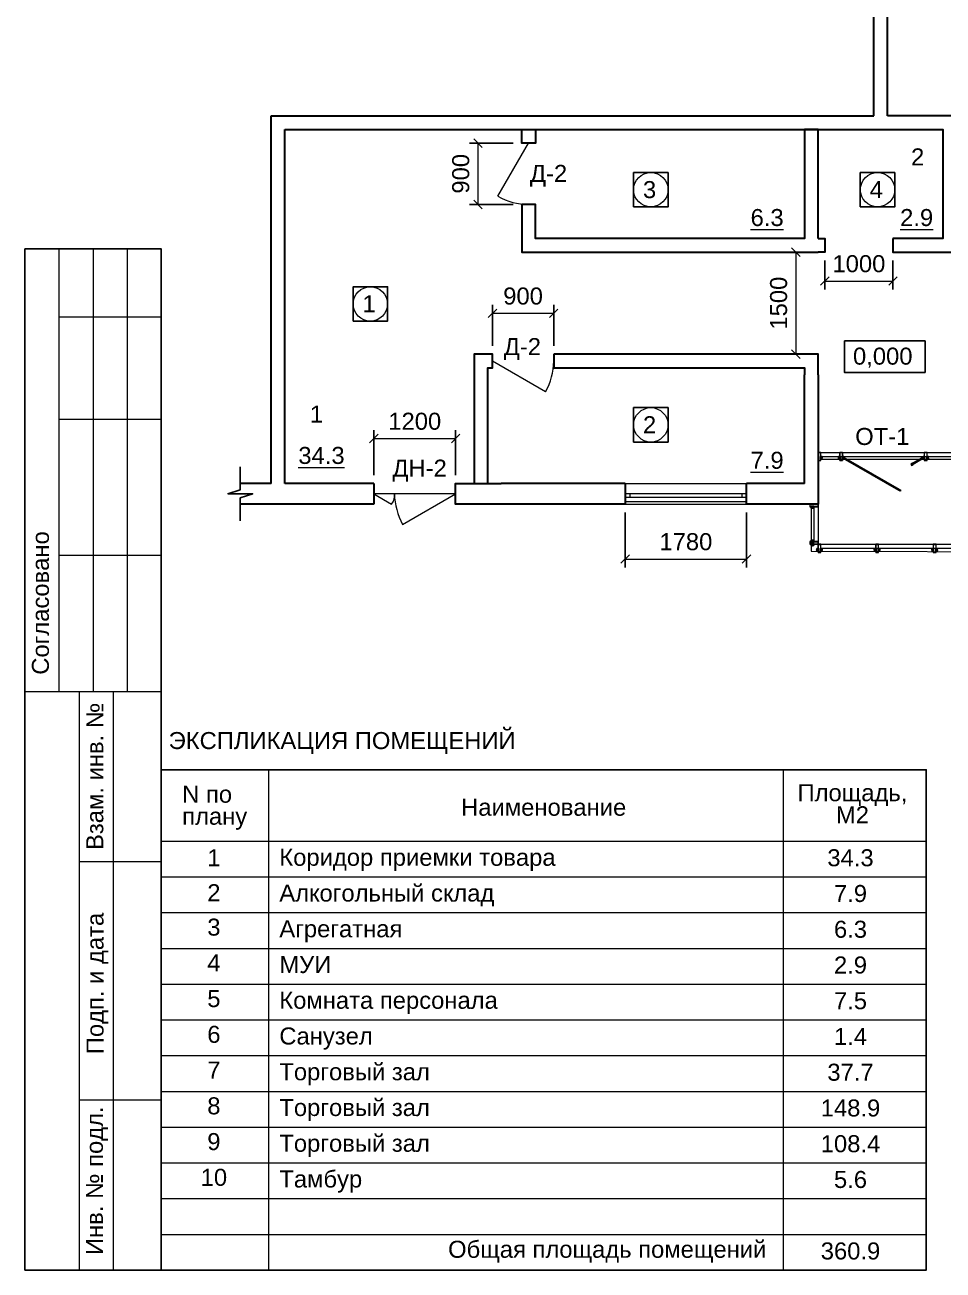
# Model space of a CAD drawing. Header units: metres. Extents: x 0 to 62.5, y -0.5 to 27.6.
# Drawn here: x 0 to 13.48, y 0 to 18.29 of the extents above; entities that cross this region are included whole.
import ezdxf
from ezdxf.enums import TextEntityAlignment as Align

# ---------------------------------------------------------------- set-up
doc = ezdxf.new("R2010")
doc.units = ezdxf.units.M
doc.header["$MEASUREMENT"] = 0
for name, color, linetype, lineweight in [('_shtrih', 254, 'Continuous', 0), ('Level 50', 7, 'Continuous', 0), ('Level 63', 7, 'Continuous', 0), ('окна', 153, 'Continuous', 18), ('Полы', 12, 'Continuous', 13), ('стена', 7, 'Continuous', 40)]:
    doc.layers.add(name, color=color, linetype=linetype, lineweight=lineweight)
doc.layers.add('YOLO_STAMP', color=1, linetype='Continuous')
doc.layers.add('YOLO_TABLE', color=1, linetype='Continuous')
doc.styles.get("Standard").update_dxf_attribs({"font": 'CS_Gost2304.shx'})
doc.styles.add('Style-Arial', font='arial.ttf')
doc.dimstyles.get("Standard").update_dxf_attribs({"dimtxt": 0.18, "dimasz": 0.18, "dimexe": 0.18, "dimexo": 0.0625, "dimgap": 0.09, "dimtad": 0, "dimtih": 1, "dimtoh": 1, "dimdec": 4, "dimzin": 0, "dimdsep": 46, "dimtxsty": 'STANDARD', "dimcen": 0.09, "dimadec": 0, "dimazin": 0, "dimtfac": 1, "dimtdec": 4, "dimtofl": 0, "dimtmove": 0, "dimatfit": 3, "dimfxl": 1, "dimtolj": 1, "dimtzin": 0, "dimarcsym": 0})

# ---------------------------------------------------------------- blocks, each defined once
blk = doc.blocks.new('stoyka_R')
at = {"color": 0, "linetype": 'ByBlock', "lineweight": 0}
for points in [[(-35, 97), (-36, 97), (-36, 96), (-36, 96), (-36, 95), (-34, 94, -0.278117), (-34, 93, -0.298632), (-34, 93), (-37, 92, -1.227062), (-37, 93), (-35, 94), (-37, 94), (-38, 94), (-40, 94), (-45, 92, -1.262793), (-45, 93), (-41, 96), (-40, 96), (-40, 95, 0.414214), (-40, 95), (-38, 95, 0.414214), (-38, 95), (-38, 96), (-38, 96), (-38, 97), (-39, 97, -0.954089), (-39, 97), (-38, 99), (-36, 99), (-34, 97, -0.954089)], [(-35, 82), (-36, 82), (-36, 83), (-36, 83), (-36, 84), (-34, 85, 0.278117), (-34, 86, 0.298632), (-34, 86), (-37, 87, 1.227062), (-37, 86), (-35, 86), (-37, 85), (-38, 86), (-40, 86), (-45, 87, 1.262793), (-45, 86), (-41, 83), (-40, 83), (-40, 84, -0.414214), (-40, 85), (-38, 85, -0.414214), (-38, 84), (-38, 83), (-38, 83), (-38, 82), (-39, 82, 0.954089), (-39, 82), (-38, 80), (-36, 80), (-34, 82, 0.954089)], [(35, 97), (36, 97), (36, 96), (36, 96), (36, 95), (34, 94, 0.278117), (33, 93, 0.298632), (34, 93), (37, 92, 1.227062), (37, 93), (35, 94), (37, 94), (38, 94), (40, 94), (45, 92, 1.262793), (45, 93), (41, 96), (40, 96), (40, 95, -0.414214), (39, 95), (38, 95, -0.414214), (38, 95), (38, 96), (37, 96), (37, 97), (39, 97, 0.954089), (39, 97), (37, 99), (36, 99), (34, 97, 0.954089)], [(35, 82), (36, 82), (36, 83), (36, 83), (36, 84), (34, 85, -0.278117), (33, 86, -0.298632), (34, 86), (37, 87, -1.227062), (37, 86), (35, 86), (37, 85), (38, 86), (40, 86), (45, 87, -1.262793), (45, 86), (41, 83), (40, 83), (40, 84, 0.414214), (39, 85), (38, 85, 0.414214), (38, 84), (38, 83), (37, 83), (37, 82), (39, 82, -0.954089), (39, 82), (37, 80), (36, 80), (34, 82, -0.954089)]]:
    blk.add_lwpolyline(points, format="xyb", close=True, dxfattribs=at)
at = {"color": 0, "linetype": 'ByBlock', "lineweight": -2}
for points in [[(-20, 63), (-20, 0), (20, 0), (20, 63), (19, 64, 0.580174), (18, 63), (18, 61), (15, 61), (15, 69), (14, 70), (15, 70), (15, 79), (18, 79), (18, 77, 0.580174), (19, 77), (20, 77), (20, 81), (15, 81), (15, 98), (33, 98), (33, 96), (32, 96, 0.414214), (31, 96), (31, 95), (35, 95, 0.414214), (35, 95), (35, 96), (35, 96), (35, 99), (39, 99), (39, 96), (38, 96), (38, 95, 0.414214), (38, 95), (39, 95, 0.414214), (40, 95), (40, 99, 0.414214), (39, 100), (20, 100), (20, 120), (-20, 120), (-20, 100), (-40, 100, 0.414214), (-40, 99), (-40, 95, 0.414214), (-40, 95), (-38, 95, 0.414214), (-38, 95), (-38, 96), (-39, 96), (-39, 99), (-35, 99), (-35, 96), (-35, 96), (-35, 95, 0.414214), (-35, 95), (-32, 95), (-32, 96, 0.414214), (-32, 96), (-34, 96), (-34, 98), (-15, 98), (-15, 81), (-20, 81), (-20, 77), (-19, 77, 0.580174), (-18, 77), (-18, 79), (-15, 79), (-15, 70), (-15, 70), (-15, 69), (-15, 61), (-18, 61), (-18, 63, 0.580174), (-19, 64)], [(-39, 79), (-30, 79), (-22, 76), (-16, 76, 0.414214), (-15, 76), (-15, 76, 0.23461), (-15, 77), (-16, 77, 0.303619), (-17, 77), (-18, 77), (-22, 77), (-30, 80), (-34, 80), (-34, 83), (-34, 84), (-35, 84), (-35, 83), (-35, 83), (-35, 80), (-39, 80), (-39, 83), (-38, 83), (-38, 84), (-40, 84), (-40, 60), (-20, 60), (-20, 61), (-22, 61), (-22, 64), (-18, 64), (-16, 62, 0.979824), (-16, 63), (-18, 65), (-23, 65), (-23, 61), (-39, 61), (-39, 79)], [(39, 79), (30, 79), (22, 76), (16, 76, -0.414214), (15, 76), (15, 76, -0.23461), (15, 77), (16, 77, -0.303619), (17, 77), (18, 77), (22, 77), (30, 80), (33, 80), (33, 83), (33, 84), (35, 84), (35, 83), (34, 83), (34, 80), (39, 80), (39, 83), (38, 83), (38, 84), (40, 84), (40, 60), (20, 60), (20, 61), (22, 61), (22, 64), (18, 64), (16, 62, -0.979824), (16, 63), (18, 65), (23, 65), (23, 61), (39, 61), (39, 79)]]:
    blk.add_lwpolyline(points, format="xyb", close=True, dxfattribs=at)
at = {"lineweight": 0}
for points in [[(-37, 92), (-25, 92)], [(-37, 87), (-25, 87)], [(37, 92), (25, 92)], [(37, 87), (25, 87)]]:
    blk.add_lwpolyline(points, dxfattribs=at)
for points in [[(-25, 83), (-15, 83), (-15, 95), (-25, 95)], [(25, 83), (15, 83), (15, 95), (25, 95)]]:
    blk.add_lwpolyline(points, close=True, dxfattribs=at)
at = {"color": 0, "linetype": 'ByBlock', "lineweight": -2}
blk.add_lwpolyline([(18, 59), (18, 3), (-18, 3), (-18, 59), (-13, 59), (-13, 100), (-18, 100), (-18, 118), (18, 118), (18, 100), (13, 100), (13, 59)], close=True, dxfattribs=at)
blk = doc.blocks.new('_Oblique')
at = {"color": 0, "linetype": 'ByBlock', "lineweight": -2}
blk.add_line((0.5, 0.5), (-0.5, -0.5), dxfattribs=at)
blk = doc.blocks.new('*D55')
at = {"color": 0, "lineweight": -2, "transparency": 16777216}
for p, q in [((7.168, 16.552), (6.526, 16.552)), ((7.168, 15.652), (6.526, 15.652))]:
    blk.add_line(p, q, dxfattribs=at)
at = {"color": 5, "lineweight": 0, "transparency": 16777216}
blk.add_line((6.651, 16.552), (6.651, 15.652), dxfattribs=at)
at = {"layer": 'Defpoints', "color": 0, "transparency": 16777216}
for p in [(7.293, 16.552), (6.651, 15.652), (7.293, 15.652)]:
    blk.add_point(p, dxfattribs=at)
at = {"color": 5, "lineweight": 0, "transparency": 16777216, "xscale": 0.125, "yscale": 0.125, "zscale": 0.125}
for p, rotation in [((6.651, 16.552), 90), ((6.651, 15.652), 270)]:
    blk.add_blockref('_Oblique', p, dxfattribs=dict(at, rotation=rotation))
at = {"color": 0, "transparency": 16777216, "insert": (6.399, 16.102), "char_height": 0.25, "attachment_point": 5, "rotation": 90, "style": 'Style-Arial'}
blk.add_mtext('900', dxfattribs=at)
blk = doc.blocks.new('TerminatorOpen')
at = {"color": 0, "linetype": 'ByBlock', "lineweight": -2}
for q in [(-1, 0.5), (-1, 0), (-1, -0.5)]:
    blk.add_line((0, 0), q, dxfattribs=at)
blk = doc.blocks.new('*D56')
at = {"color": 0, "lineweight": -2, "transparency": 16777216}
for p, q in [((6.863, 13.577), (6.863, 14.178)), ((7.763, 13.577), (7.763, 14.178))]:
    blk.add_line(p, q, dxfattribs=at)
at = {"color": 5, "lineweight": 0, "transparency": 16777216}
blk.add_line((6.863, 14.053), (7.763, 14.053), dxfattribs=at)
at = {"layer": 'Defpoints', "color": 0, "transparency": 16777216}
for p in [(7.763, 14.053), (6.863, 13.452), (7.763, 13.452)]:
    blk.add_point(p, dxfattribs=at)
at = {"color": 5, "lineweight": 0, "transparency": 16777216, "xscale": 0.125, "yscale": 0.125, "zscale": 0.125, "rotation": 180}
blk.add_blockref('_Oblique', (6.863, 14.053), dxfattribs=at)
at = {"color": 5, "lineweight": 0, "transparency": 16777216, "xscale": 0.125, "yscale": 0.125, "zscale": 0.125}
blk.add_blockref('_Oblique', (7.763, 14.053), dxfattribs=at)
at = {"color": 0, "transparency": 16777216, "insert": (7.313, 14.305), "char_height": 0.25, "attachment_point": 5, "style": 'Style-Arial'}
blk.add_mtext('900', dxfattribs=at)
blk = doc.blocks.new('*D57')
at = {"color": 0, "lineweight": -2, "transparency": 16777216}
for p, q in [((11.518, 14.952), (11.192, 14.952)), ((11.518, 13.452), (11.192, 13.452))]:
    blk.add_line(p, q, dxfattribs=at)
at = {"color": 5, "lineweight": 0, "transparency": 16777216}
blk.add_line((11.317, 14.952), (11.317, 13.452), dxfattribs=at)
at = {"layer": 'Defpoints', "color": 0, "transparency": 16777216}
for p in [(11.643, 14.952), (11.317, 13.452), (11.643, 13.452)]:
    blk.add_point(p, dxfattribs=at)
at = {"color": 5, "lineweight": 0, "transparency": 16777216, "xscale": 0.125, "yscale": 0.125, "zscale": 0.125}
for p, rotation in [((11.317, 14.952), 90), ((11.317, 13.452), 270)]:
    blk.add_blockref('_Oblique', p, dxfattribs=dict(at, rotation=rotation))
at = {"color": 0, "transparency": 16777216, "insert": (11.065, 14.202), "char_height": 0.25, "attachment_point": 5, "rotation": 90, "style": 'Style-Arial'}
blk.add_mtext('1500', dxfattribs=at)
blk = doc.blocks.new('*D58')
at = {"color": 0, "lineweight": -2, "transparency": 16777216}
for p, q in [((11.743, 14.827), (11.743, 14.402)), ((12.743, 14.827), (12.743, 14.402))]:
    blk.add_line(p, q, dxfattribs=at)
at = {"color": 5, "lineweight": 0, "transparency": 16777216}
blk.add_line((11.743, 14.527), (12.743, 14.527), dxfattribs=at)
at = {"layer": 'Defpoints', "color": 0, "transparency": 16777216}
for p in [(11.743, 14.952), (12.743, 14.952), (12.743, 14.527)]:
    blk.add_point(p, dxfattribs=at)
at = {"color": 5, "lineweight": 0, "transparency": 16777216, "xscale": 0.125, "yscale": 0.125, "zscale": 0.125, "rotation": 180}
blk.add_blockref('_Oblique', (11.743, 14.527), dxfattribs=at)
at = {"color": 5, "lineweight": 0, "transparency": 16777216, "xscale": 0.125, "yscale": 0.125, "zscale": 0.125}
blk.add_blockref('_Oblique', (12.743, 14.527), dxfattribs=at)
at = {"color": 0, "transparency": 16777216, "insert": (12.243, 14.78), "char_height": 0.25, "attachment_point": 5, "style": 'Style-Arial'}
blk.add_mtext('1000', dxfattribs=at)
blk = doc.blocks.new('*D80')
at = {"color": 0, "lineweight": -2, "transparency": 16777216}
for p, q in [((5.123, 11.677), (5.123, 12.338)), ((6.323, 11.677), (6.323, 12.338))]:
    blk.add_line(p, q, dxfattribs=at)
at = {"color": 5, "lineweight": 0, "transparency": 16777216}
blk.add_line((5.123, 12.213), (6.323, 12.213), dxfattribs=at)
at = {"layer": 'Defpoints', "color": 0, "transparency": 16777216}
for p in [(6.323, 12.213), (5.123, 11.552), (6.323, 11.552)]:
    blk.add_point(p, dxfattribs=at)
at = {"color": 5, "lineweight": 0, "transparency": 16777216, "xscale": 0.125, "yscale": 0.125, "zscale": 0.125, "rotation": 180}
blk.add_blockref('_Oblique', (5.123, 12.213), dxfattribs=at)
at = {"color": 5, "lineweight": 0, "transparency": 16777216, "xscale": 0.125, "yscale": 0.125, "zscale": 0.125}
blk.add_blockref('_Oblique', (6.323, 12.213), dxfattribs=at)
at = {"color": 0, "transparency": 16777216, "insert": (5.723, 12.466), "char_height": 0.25, "attachment_point": 5, "style": 'Style-Arial'}
blk.add_mtext('1200', dxfattribs=at)
blk = doc.blocks.new('*D81')
at = {"color": 0, "lineweight": -2, "transparency": 16777216}
for p, q in [((8.813, 11.127), (8.813, 10.319)), ((10.593, 11.127), (10.593, 10.319))]:
    blk.add_line(p, q, dxfattribs=at)
at = {"color": 5, "lineweight": 0, "transparency": 16777216}
blk.add_line((8.813, 10.444), (10.593, 10.444), dxfattribs=at)
at = {"layer": 'Defpoints', "color": 0, "transparency": 16777216}
for p in [(8.813, 11.252), (10.593, 11.252), (10.593, 10.444)]:
    blk.add_point(p, dxfattribs=at)
at = {"color": 5, "lineweight": 0, "transparency": 16777216, "xscale": 0.125, "yscale": 0.125, "zscale": 0.125, "rotation": 180}
blk.add_blockref('_Oblique', (8.813, 10.444), dxfattribs=at)
at = {"color": 5, "lineweight": 0, "transparency": 16777216, "xscale": 0.125, "yscale": 0.125, "zscale": 0.125}
blk.add_blockref('_Oblique', (10.593, 10.444), dxfattribs=at)
at = {"color": 0, "transparency": 16777216, "insert": (9.703, 10.697), "char_height": 0.25, "attachment_point": 5, "style": 'Style-Arial'}
blk.add_mtext('1780', dxfattribs=at)

msp = doc.modelspace()

# ---------------------------------------------------------------- linework, layer by layer
at = {"color": 7, "linetype": 'Continuous', "lineweight": 13}
for p, q in [((6.94325171, 15.77208169), (7.39325171, 16.55150456)), ((7.64212178, 12.90150456), (6.86269891, 13.35150456)), ((2.00000617, 7.35000305), (13.23074969, 7.35000305)), ((2.00000617, 7.35000305), (2.00000617, 0.00000305)), ((3.57500617, 7.35000305), (3.57500617, 0.00000305)), ((11.13074969, 7.35000305), (11.13074969, 0.00000305)), ((13.23074969, 7.35000305), (13.23074969, 0.00000305)), ((2.00000617, 6.30000305), (13.23074969, 6.30000305))]:
    msp.add_line(p, q, dxfattribs=at)
at = {"color": 7, "linetype": 'Continuous', "lineweight": 0}
for p, q in [((6.32325171, 11.40150456), (5.12325171, 11.40150456)), ((2.00000617, 5.77500305), (13.23074969, 5.77500305)), ((2.00000617, 5.25000305), (13.23074969, 5.25000305)), ((2.00000617, 4.72500305), (13.23074969, 4.72500305)), ((2.00000617, 4.20000305), (13.23074969, 4.20000305)), ((2.00000617, 3.67500305), (13.23074969, 3.67500305)), ((2.00000617, 3.15000305), (13.23074969, 3.15000305)), ((2.00000617, 2.62500305), (13.23074969, 2.62500305)), ((2.00000617, 2.10000305), (13.23074969, 2.10000305)), ((2.00000617, 1.57500305), (13.23074969, 1.57500305)), ((2.00000617, 1.05000305), (13.23074969, 1.05000305)), ((2.00000617, 0.52500305), (13.23074969, 0.52500305)), ((2.00000617, 0.00000305), (13.23074969, 0.00000305))]:
    msp.add_line(p, q, dxfattribs=at)
at = {"linetype": 'Continuous', "lineweight": 13}
msp.add_lwpolyline([(12.02939638, 13.18443725), (12.02939638, 13.64826413), (13.21354076, 13.64826413), (13.21354076, 13.18443725), (12.02939638, 13.18443725)], dxfattribs=at)
at = {"color": 7, "linetype": 'Continuous', "lineweight": 0}
for points in [[(5.12325171, 11.40150456), (5.38305933, 11.25150456)], [(5.54382885, 10.95150456), (6.32325171, 11.40150456)]]:
    msp.add_lwpolyline(points, dxfattribs=at)
for centre, radius, start, end in [((7.39325171, 16.55150456), 0.9, 240, 270), ((6.86269891, 13.35150456), 0.9, 330, 0), ((5.25291086, 11.3667625), 0.17384769, 318.472282551, 11.527717449), ((6.54618747, 11.46124001), 1.12452347, 183.045024244, 206.954975756)]:
    msp.add_arc(centre, radius, start, end, dxfattribs=at)
at = {"layer": '_shtrih', "color": 0, "lineweight": 25, "ltscale": 100}
msp.add_lwpolyline([(3.16229521, 11.79959456), (3.16229521, 11.46200456), (2.98079521, 11.40150456), (3.34379521, 11.40150456), (3.16229521, 11.34100456), (3.16229521, 11.00341456)], dxfattribs=at)
at = {"layer": 'Level 50', "color": 7, "linetype": 'Continuous', "lineweight": 30}
for points in [[(12.46325171, 16.95150456), (12.46325171, 19.37150456), (15.56325171, 19.37150456), (15.56325171, 18.37150456), (18.01325171, 18.37150456), (18.01325171, 19.37150456)], [(12.66325171, 16.95150456), (12.66325171, 19.17150456), (15.36325171, 19.17150456), (15.36325171, 18.17150456), (18.21325171, 18.17150456), (18.21325171, 19.17150456)], [(3.61325171, 11.55150456), (3.61325171, 16.95150456)], [(3.61325171, 16.95150456), (12.46325171, 16.95150456)], [(13.67325171, 16.09150456), (13.67325171, 16.75150456), (13.67325171, 16.95150456), (12.66325171, 16.95150456)], [(3.81325171, 11.55150456), (3.81325171, 16.75150456)], [(3.81325171, 16.75150456), (12.66325171, 16.75150456)], [(11.64325171, 15.15150456), (11.64325171, 16.75150456), (11.44325171, 16.75150456), (11.44325171, 15.15150456), (7.49325171, 15.15150456), (7.49325171, 15.65150456), (7.29325171, 15.65150456)], [(12.66325171, 16.75150456), (13.47325171, 16.75150456), (13.47325171, 15.15150456), (12.74325171, 15.15150456)], [(7.29325171, 15.65150456), (7.29325171, 14.95150456), (11.64325171, 14.95150456)], [(11.64325171, 15.15150456), (11.74325171, 15.15150456), (11.74325171, 14.95150456), (11.64325171, 14.95150456)], [(12.74325171, 15.15150456), (12.74325171, 14.95150456), (13.67325171, 14.95150456)], [(6.59325171, 11.55150456), (6.79325171, 11.55150456), (6.79325171, 13.25150456), (6.86269891, 13.25150456), (6.86269891, 13.45150456), (6.59325171, 13.45150456), (6.59325171, 11.55150456)], [(7.76269891, 13.45150456), (7.76269891, 13.25150456), (11.44325171, 13.25150456), (11.44325171, 13.15150456)], [(11.64269891, 13.15150456), (11.64269891, 13.45150456), (7.76269891, 13.45150456)], [(11.44325171, 11.55150456), (11.44325171, 13.15150456)], [(11.64269891, 13.15150456), (11.64325171, 13.15150456), (11.64325171, 11.25150456)], [(3.61325171, 11.55150456), (3.16229521, 11.55150456)], [(5.12325171, 11.55150456), (3.81325171, 11.55150456)], [(5.12325171, 11.55150456), (5.12325171, 11.25150456)], [(6.99325171, 11.25150456), (6.32325171, 11.25150456), (6.32325171, 11.55150456), (6.99325171, 11.55150456)], [(8.81325171, 11.55150456), (6.99325171, 11.55150456)], [(8.81325171, 11.55150456), (8.81325171, 11.25150456)], [(11.44325171, 11.55150456), (10.59325171, 11.55150456)], [(10.59325171, 11.25150456), (10.59325171, 11.55150456)], [(5.12325171, 11.25150456), (3.16229521, 11.25150456)], [(8.81325171, 11.25150456), (6.99325171, 11.25150456)], [(11.64325171, 11.25150456), (10.59325171, 11.25150456)]]:
    msp.add_lwpolyline(points, dxfattribs=at)
msp.add_lwpolyline([(7.29325171, 16.75150456), (7.49325171, 16.75150456), (7.49325171, 16.55150456), (7.29325171, 16.55150456)], close=True, dxfattribs=at)
at = {"layer": 'Level 50', "color": 7, "linetype": 'Continuous', "lineweight": 0}
for centre in [(9.1885626, 15.86819554), (12.5162481, 15.86819554), (5.07134266, 14.19122131), (9.1885626, 12.41475755)]:
    msp.add_circle(centre, 0.25242955, dxfattribs=at)
at = {"layer": 'Level 63', "color": 7, "linetype": 'Continuous', "lineweight": 13}
for p, q in [((0.00000617, 15.00000305), (2.00000617, 15.00000305)), ((0.00000617, 15.00000305), (0.00000617, 8.50000305)), ((0.50000617, 15.00000305), (0.50000617, 8.50000305)), ((1.00000617, 15.00000305), (1.00000617, 8.50000305)), ((1.50000617, 15.00000305), (1.50000617, 8.50000305)), ((0.50000617, 14.00000305), (2.00000617, 14.00000305)), ((0.50000617, 12.50000305), (2.00000617, 12.50000305)), ((0.50000617, 10.50000305), (2.00000617, 10.50000305)), ((0.00000617, 8.50000305), (2.00000617, 8.50000305)), ((0.80000617, 8.50000305), (2.00000617, 8.50000305)), ((0.80000617, 0.00000305), (0.80000617, 8.50000305)), ((1.30000617, 0.00000305), (1.30000617, 8.50000305)), ((0.80000617, 6.00000305), (2.00000617, 6.00000305)), ((2.00000617, 5.50000305), (2.00000617, 0.00000305)), ((0.80000617, 2.50000305), (2.00000617, 2.50000305)), ((2.00000617, 0.00000305), (0.80000617, 0.00000305))]:
    msp.add_line(p, q, dxfattribs=at)
at = {"layer": 'Level 63', "color": 7, "linetype": 'Continuous', "lineweight": 0}
msp.add_line((2.00000617, 15.00000305), (2.00000617, 0.00000305), dxfattribs=at)
at = {"layer": 'YOLO_STAMP'}
msp.add_lwpolyline([(0.00000617, 15.00000305), (2.00000617, 15.00000305), (2.00000617, 0.00000305), (0.00000617, 0.00000305)], close=True, dxfattribs=at)
at = {"layer": 'YOLO_TABLE'}
for points in [[(8.93613306, 15.615766), (9.44099215, 15.615766), (9.44099215, 16.12062509), (8.93613306, 16.12062509)], [(12.26381855, 15.615766), (12.76867764, 15.615766), (12.76867764, 16.12062509), (12.26381855, 16.12062509)], [(4.81891311, 13.93879177), (5.3237722, 13.93879177), (5.3237722, 14.44365086), (4.81891311, 14.44365086)], [(12.02939638, 13.64826413), (13.21354076, 13.64826413), (13.21354076, 13.18443725), (12.02939638, 13.18443725)], [(8.93613306, 12.162328), (9.44099215, 12.162328), (9.44099215, 12.66718709), (8.93613306, 12.66718709)], [(2.00000617, 7.35000305), (13.23074969, 7.35000305), (13.23074969, 0.00000305), (2.00000617, 0.00000305)]]:
    msp.add_lwpolyline(points, close=True, dxfattribs=at)
at = {"layer": 'окна'}
for p, q in [((13.15279299, 11.92155105), (13.00499402, 11.83633278)), ((13.16278301, 11.90422478), (13.01498404, 11.81900651))]:
    msp.add_line(p, q, dxfattribs=at)
for points in [[(11.64325171, 12.0105698), (13.72325171, 12.0105698)], [(11.64325171, 11.8905698), (11.64325171, 10.6605698), (15.04325171, 10.6605698)], [(11.64525171, 11.9100698), (11.64525171, 12.0075698), (11.68125171, 12.0075698), (11.68125171, 11.9510698), (11.67625171, 11.9510698), (11.67625171, 11.9100698), (11.68125171, 11.9100698), (11.68125171, 11.8925698), (11.64525171, 11.8925698), (11.64525171, 11.9100698)], [(11.70044615, 11.9235698), (11.68825171, 11.9235698)], [(11.70040152, 11.9185698), (11.68825171, 11.9185698)], [(11.70275171, 11.9105698), (12.49230684, 11.9105698)], [(11.70325171, 11.9505698), (13.69025171, 11.9505698)], [(11.70325171, 11.9105698), (13.69025171, 11.9105698)], [(12.04264973, 11.90322451), (12.8223319, 11.45367393)], [(12.05263975, 11.92055078), (12.83232191, 11.47100019)], [(11.54275171, 11.24950456), (11.64025171, 11.24950456), (11.64025171, 11.21350456), (11.58375171, 11.21350456), (11.58375171, 11.21850456), (11.54275171, 11.21850456), (11.54275171, 11.21350456), (11.52525171, 11.21350456), (11.52525171, 11.24950456), (11.54275171, 11.24950456)], [(11.54325171, 11.21150456), (11.54325171, 10.5605698), (18.36325171, 10.5405698)], [(11.55125171, 11.19435475), (11.55125171, 11.20650456)], [(11.55625171, 11.19431012), (11.55625171, 11.20650456)], [(11.58325171, 11.19150456), (11.58225171, 10.6995698)], [(18.20325171, 10.6005698), (11.70325171, 10.6005698)]]:
    msp.add_lwpolyline(points, dxfattribs=at)
for points in [[(11.64325171, 11.9105698), (11.64325171, 11.9105698), (11.64325171, 11.8905698), (11.68325171, 11.8905698), (11.68325171, 11.9105698), (11.70275171, 11.9105698, 0.4142135624), (11.70325171, 11.9110698), (11.70325171, 11.9150698, 0.4142135624), (11.70275171, 11.9155698), (11.70170171, 11.9155698, 0.4142135624), (11.70120171, 11.9150698), (11.70120171, 11.9143698), (11.70195171, 11.9143698), (11.70195171, 11.9118698), (11.69795171, 11.9118698), (11.69795171, 11.9143698), (11.69870171, 11.9143698), (11.69870171, 11.9150698, 0.4142135624), (11.69820171, 11.9155698), (11.69475171, 11.9155698), (11.69475171, 11.9148698, 0.4142135624), (11.69525171, 11.9143698), (11.69675171, 11.9143698), (11.69675171, 11.9120698), (11.67825171, 11.9120698), (11.67825171, 11.9298198), (11.68325171, 11.9298198), (11.68325171, 11.9333166), (11.68250712, 11.93375493, 0.5801735595), (11.68175169, 11.93332303), (11.68175169, 11.9313198), (11.67825171, 11.9313198), (11.67825171, 11.9400698), (11.67775171, 11.9405698), (11.67825171, 11.9410698), (11.67825171, 11.9490698), (11.68175169, 11.9490698), (11.68175169, 11.94706658, 0.5801735595), (11.68250712, 11.94663468), (11.68325171, 11.94707301), (11.68325171, 12.0105698), (11.64325171, 12.0105698), (11.64325171, 11.94707301)], [(11.54325171, 11.25150456), (11.54325171, 11.25150456), (11.52325171, 11.25150456), (11.52325171, 11.21150456), (11.54325171, 11.21150456), (11.54325171, 11.19200456, 0.4142135624), (11.54375171, 11.19150456), (11.54775171, 11.19150456, 0.4142135624), (11.54825171, 11.19200456), (11.54825171, 11.19305456, 0.4142135624), (11.54775171, 11.19355456), (11.54705171, 11.19355456), (11.54705171, 11.19280456), (11.54455171, 11.19280456), (11.54455171, 11.19680456), (11.54705171, 11.19680456), (11.54705171, 11.19605456), (11.54775171, 11.19605456, 0.4142135624), (11.54825171, 11.19655456), (11.54825171, 11.20000456), (11.54755171, 11.20000456, 0.4142135624), (11.54705171, 11.19950456), (11.54705171, 11.19800456), (11.54475171, 11.19800456), (11.54475171, 11.21650456), (11.56250171, 11.21650456), (11.56250171, 11.21150456), (11.5659985, 11.21150456), (11.56643684, 11.21224915, 0.5801735595), (11.56600494, 11.21300458), (11.56400171, 11.21300458), (11.56400171, 11.21650456), (11.57275171, 11.21650456), (11.57325171, 11.21700456), (11.57375171, 11.21650456), (11.58175171, 11.21650456), (11.58175171, 11.21300458), (11.57974849, 11.21300458, 0.5801735595), (11.57931659, 11.21224915), (11.57975492, 11.21150456), (11.64325171, 11.21150456), (11.64325171, 11.25150456), (11.57975492, 11.25150456)]]:
    msp.add_lwpolyline(points, format="xyb", dxfattribs=at)
for points in [[(11.68825171, 11.9270698), (11.67825171, 11.9270698), (11.67825171, 11.9150698), (11.68825171, 11.9150698)], [(12.02717606, 11.93523269), (12.05263975, 11.92055078), (12.04264977, 11.90322457), (12.01718607, 11.91790649)], [(13.16278301, 11.90422478), (13.1882467, 11.9189067), (13.17825672, 11.93623291), (13.15279303, 11.92155099)], [(13.01498404, 11.81900651), (13.04044774, 11.83368842), (13.03045775, 11.85101463), (13.00499406, 11.83633271)], [(12.83232181, 11.47100002), (12.8577855, 11.45631811), (12.84779553, 11.4389919), (12.82233183, 11.45367382)], [(11.55975171, 11.20650456), (11.55975171, 11.21650456), (11.54775171, 11.21650456), (11.54775171, 11.20650456)]]:
    msp.add_lwpolyline(points, close=True, dxfattribs=at)
for points in [[(11.70225171, 11.9315698), (11.69325171, 11.9315698), (11.68535171, 11.9350698), (11.67895171, 11.9350698, 0.4142135624), (11.67845171, 11.9345698), (11.67845171, 11.9343339, 0.2346100061), (11.67866313, 11.93393284), (11.67972955, 11.93313891, 0.3036194749), (11.68017434, 11.93313822), (11.68145171, 11.9340698), (11.68535171, 11.9340698), (11.69325171, 11.9305698), (11.69675171, 11.9305698), (11.69675171, 11.9277698), (11.69675171, 11.9265698), (11.69797436, 11.9265698), (11.69855171, 11.9275698), (11.69775171, 11.9275698), (11.69775171, 11.9305698), (11.70225171, 11.9305698), (11.70225171, 11.9275698), (11.70105171, 11.9275698), (11.70162906, 11.9265698), (11.70325171, 11.9265698), (11.70325171, 11.9505698), (11.68325171, 11.9505698), (11.68325171, 11.9495698), (11.68525171, 11.9495698), (11.68525171, 11.9465698), (11.68119008, 11.9465698), (11.67959349, 11.94816639, 0.9798244206), (11.67890052, 11.94744515), (11.68077586, 11.9455698), (11.68645171, 11.9455698), (11.68645171, 11.9495698), (11.70225171, 11.9495698), (11.70225171, 11.9315698)], [(11.69811033, 11.92818259), (11.69925171, 11.9288698), (11.69925171, 11.9275698), (11.69900171, 11.9275698), (11.69900171, 11.9265698), (11.69734557, 11.92583374, 0.2781165631), (11.69675399, 11.92498741, 0.298632436), (11.6974159, 11.92411295), (11.70025555, 11.92359924, 1.2270617229), (11.7004117, 11.92425819), (11.69805171, 11.9250698), (11.70000171, 11.9255698), (11.70100171, 11.9250698), (11.70350171, 11.9250698), (11.70802537, 11.92367168, 1.2627930682), (11.70838393, 11.92425107), (11.70425171, 11.9275698), (11.70325171, 11.9275698), (11.70325171, 11.9265698, -0.4142135624), (11.70275171, 11.9260698), (11.70150171, 11.9260698, -0.4142135624), (11.70100171, 11.9265698), (11.70100171, 11.9275698), (11.70075171, 11.9275698), (11.70075171, 11.9288698), (11.7018931, 11.92818259, 0.9540885036), (11.70243139, 11.92862886), (11.70075171, 11.9305698), (11.69925171, 11.9305698), (11.69757203, 11.92862886, 0.9540885036)], [(11.69811033, 11.91395412), (11.69925171, 11.9135698), (11.69925171, 11.91456691), (11.69900171, 11.91456691), (11.69900171, 11.91556691), (11.69734557, 11.91630297, -0.2781165631), (11.69675399, 11.91714931, -0.298632436), (11.6974159, 11.91802376), (11.70025555, 11.91853748, -1.2270617229), (11.7004117, 11.91787853), (11.69805171, 11.91706691), (11.70000171, 11.91656691), (11.70100171, 11.91706691), (11.70350171, 11.91706691), (11.70802537, 11.91846504, -1.2627930682), (11.70838393, 11.91788564), (11.70425171, 11.91456691), (11.70325171, 11.91456691), (11.70325171, 11.91556691, 0.4142135624), (11.70275171, 11.91606691), (11.70150171, 11.91606691, 0.4142135624), (11.70100171, 11.91556691), (11.70100171, 11.91456691), (11.70075171, 11.91456691), (11.70075171, 11.9135698), (11.7018931, 11.91395412, -0.9540885036), (11.70243139, 11.91350786), (11.70075171, 11.9118698), (11.69925171, 11.9118698), (11.69757203, 11.91350786, -0.9540885036)], [(11.54663603, 11.19664594), (11.54625171, 11.19550456), (11.54724882, 11.19550456), (11.54724882, 11.19575456), (11.54824882, 11.19575456), (11.54898488, 11.1974107, -0.2781165631), (11.54983122, 11.19800228, -0.298632436), (11.55070567, 11.19734037), (11.55121939, 11.19450072, -1.2270617229), (11.55056044, 11.19434457), (11.54974882, 11.19670456), (11.54924882, 11.19475456), (11.54974882, 11.19375456), (11.54974882, 11.19125456), (11.55114695, 11.1867309, -1.2627930682), (11.55056755, 11.18637234), (11.54724882, 11.19050456), (11.54724882, 11.19150456), (11.54824882, 11.19150456, 0.4142135624), (11.54874882, 11.19200456), (11.54874882, 11.19325456, 0.4142135624), (11.54824882, 11.19375456), (11.54724882, 11.19375456), (11.54724882, 11.19400456), (11.54625171, 11.19400456), (11.54663603, 11.19286317, -0.9540885036), (11.54618977, 11.19232488), (11.54455171, 11.19400456), (11.54455171, 11.19550456), (11.54618977, 11.19718424, -0.9540885036)], [(11.5608645, 11.19664594), (11.56155171, 11.19550456), (11.56025171, 11.19550456), (11.56025171, 11.19575456), (11.55925171, 11.19575456), (11.55851565, 11.1974107, 0.2781165631), (11.55766931, 11.19800228, 0.298632436), (11.55679486, 11.19734037), (11.55628114, 11.19450072, 1.2270617229), (11.55694009, 11.19434457), (11.55775171, 11.19670456), (11.55825171, 11.19475456), (11.55775171, 11.19375456), (11.55775171, 11.19125456), (11.55635359, 11.1867309, 1.2627930682), (11.55693298, 11.18637234), (11.56025171, 11.19050456), (11.56025171, 11.19150456), (11.55925171, 11.19150456, -0.4142135624), (11.55875171, 11.19200456), (11.55875171, 11.19325456, -0.4142135624), (11.55925171, 11.19375456), (11.56025171, 11.19375456), (11.56025171, 11.19400456), (11.56155171, 11.19400456), (11.5608645, 11.19286317, 0.9540885036), (11.56131077, 11.19232488), (11.56325171, 11.19400456), (11.56325171, 11.19550456), (11.56131077, 11.19718424, 0.9540885036)], [(11.56425171, 11.19250456), (11.56425171, 11.20150456), (11.56775171, 11.20940456), (11.56775171, 11.21580456, 0.4142135624), (11.56725171, 11.21630456), (11.56701581, 11.21630456, 0.2346100061), (11.56661475, 11.21609314), (11.56582082, 11.21502672, 0.3036194749), (11.56582013, 11.21458193), (11.56675171, 11.21330456), (11.56675171, 11.20940456), (11.56325171, 11.20150456), (11.56325171, 11.19800456), (11.56045171, 11.19800456), (11.55925171, 11.19800456), (11.55925171, 11.19678191), (11.56025171, 11.19620456), (11.56025171, 11.19700456), (11.56325171, 11.19700456), (11.56325171, 11.19250456), (11.56025171, 11.19250456), (11.56025171, 11.19370456), (11.55925171, 11.19312721), (11.55925171, 11.19150456), (11.58325171, 11.19150456), (11.58325171, 11.21150456), (11.58225171, 11.21150456), (11.58225171, 11.20950456), (11.57925171, 11.20950456), (11.57925171, 11.21356619), (11.5808483, 11.21516278, 0.9798244206), (11.58012706, 11.21585575), (11.57825171, 11.21398041), (11.57825171, 11.20830456), (11.58225171, 11.20830456), (11.58225171, 11.19250456), (11.56425171, 11.19250456)]]:
    msp.add_lwpolyline(points, format="xyb", close=True, dxfattribs=at)
at = {"layer": 'окна', "ltscale": 100}
for points in [[(10.59325171, 11.40150456), (8.81325171, 11.40150456)], [(8.81325171, 11.40150456), (8.81325171, 11.35150456), (8.88325171, 11.35150456), (8.88325171, 11.40150456), (8.81325171, 11.40150456)], [(8.81325171, 11.35150456), (10.59325171, 11.35150456)], [(10.52325171, 11.40150456), (10.52325171, 11.35150456), (10.59325171, 11.35150456), (10.59325171, 11.40150456), (10.52325171, 11.40150456)]]:
    msp.add_lwpolyline(points, dxfattribs=at)
at = {"layer": 'стена', "color": 7, "linetype": 'Continuous', "lineweight": 13}
for points in [[(8.81325171, 11.55150456), (10.59325171, 11.55150456)], [(8.81325171, 11.25150456), (10.59325171, 11.25150456), (10.59325171, 11.28150456), (8.81325171, 11.28150456), (8.81325171, 11.25150456)], [(8.81325171, 11.25150456), (10.59325171, 11.25150456)]]:
    msp.add_lwpolyline(points, dxfattribs=at)

# ---------------------------------------------------------------- block references
at = {"layer": 'окна', "xscale": 0.001, "yscale": 0.001, "zscale": 0.001}
for p, rotation in [((11.98325171, 12.0105698), 180), ((13.22325171, 12.0105698), 180), ((11.64325171, 10.6805698), 89.99999999999999), ((11.66325171, 10.6605698), 180), ((12.50925171, 10.6605698), 180), ((13.35525171, 10.6605698), 180)]:
    msp.add_blockref('stoyka_R', p, dxfattribs=dict(at, rotation=rotation))

# ---------------------------------------------------------------- texts
at = {"color": 7, "linetype": 'Continuous', "lineweight": 0, "style": 'Style-Arial'}
for s, p in [('3', (9.17004643, 15.9948569)), ('4', (12.49773193, 15.9948569)), ('1', (5.05282648, 14.31788267)), ('2', (9.17004643, 12.54141891)), ('1', (2.77427386, 6.181256)), ('34.3', (12.11965993, 6.181256)), ('2', (2.77427386, 5.66779583)), ('7.9', (12.11965993, 5.656256)), ('3', (2.77427386, 5.16260918)), ('6.3', (12.11965993, 5.131256)), ('4', (2.77427386, 4.63760918)), ('2.9', (12.11965993, 4.606256)), ('5', (2.77427386, 4.11260918)), ('7.5', (12.11965993, 4.081256)), ('6', (2.77427386, 3.58760918)), ('1.4', (12.11965993, 3.556256)), ('7', (2.77427386, 3.06260918)), ('37.7', (12.11965993, 3.031256)), ('8', (2.77427386, 2.53760918)), ('148.9', (12.11965993, 2.506256)), ('9', (2.77427386, 2.01260918)), ('108.4', (12.11965993, 1.981256)), ('10', (2.77427386, 1.48760918)), ('5.6', (12.11965993, 1.456256)), ('360.9', (12.11965993, 0.406256))]:
    msp.add_text(s, height=0.25, dxfattribs=at).set_placement(p, align=Align.TOP_CENTER)
msp.add_text('0,000', height=0.25, dxfattribs=at).set_placement((12.15629802, 13.29874022))
at = {"color": 7, "lineweight": 13, "style": 'Style-Arial'}
msp.add_text('ЭКСПЛИКАЦИЯ ПОМЕЩЕНИЙ ', height=0.25, dxfattribs=at).set_placement((4.70502518, 7.77756377), align=Align.MIDDLE_CENTER)
at = {"color": 7, "linetype": 'Continuous', "lineweight": 0, "style": 'Style-Arial'}
for s, p in [('Коридор приемки товара', (3.7348005, 6.18819205)), ('Алкогольный склад', (3.7348005, 5.66319205)), ('Агрегатная', (3.7348005, 5.13819205)), ('МУИ', (3.7348005, 4.61319205)), ('Комната персонала', (3.7348005, 4.08819205)), ('Санузел', (3.7348005, 3.56319205)), ('Торговый зал', (3.7348005, 3.03819205)), ('Торговый зал', (3.7348005, 2.51319205)), ('Торговый зал', (3.7348005, 1.98819205)), ('Тамбур', (3.7348005, 1.46319205))]:
    msp.add_text(s, height=0.25, dxfattribs=at).set_placement(p, align=Align.TOP_LEFT)
at = {"color": 7, "linetype": 'Continuous', "lineweight": 13, "style": 'Style-Arial'}
msp.add_text('Общая площадь помещений', height=0.25, dxfattribs=at).set_placement((6.21234762, 0.43076533), align=Align.TOP_LEFT)
at = {"color": 7, "linetype": 'Continuous', "lineweight": 0, "char_height": 0.25, "attachment_point": 7, "line_spacing_factor": 0.72}
for s, insert in [('\\fArial|b0|i0|c204204|p39;Д-2', (7.41335227, 15.91061378)), ('\\fArial|b0|i0|c204204|p39;Д-2', (7.02915818, 13.3665862)), ('\\fArial|b0|i0|c204204|p39;ОТ-1', (12.18874244, 12.11544675)), ('{\\fArial|b0|i0|c204|p39;ДН\\fArial|b0|i0|c0|p39;-\\fArial|b0|i0|c204|p39;2}', (5.39410533, 11.58133618))]:
    msp.add_mtext(s, dxfattribs=dict(at, insert=insert))
at = {"color": 7, "linetype": 'Continuous', "lineweight": 13, "char_height": 0.25, "style": 'Style-Arial'}
for s, insert, attachment_point, line_spacing_factor in [('{\\L6.3}', (10.65293467, 15.58452541), 1, 0.6), ('{\\L2.9}', (12.84819691, 15.58452541), 1, 0.6), ('{\\L34.3}', (4.01361159, 12.09045727), 1, 0.6), ('{\\L7.9}', (10.65293467, 12.0194336), 1, 0.6), ('N по \\Pплану', (2.30865961, 6.7904295), 4, 0.776524), ('Наименование', (6.40339914, 6.79655774), 4, 0.6)]:
    msp.add_mtext(s, dxfattribs=dict(at, insert=insert, attachment_point=attachment_point, line_spacing_factor=line_spacing_factor))
at = {"color": 7, "linetype": 'Continuous', "lineweight": 0, "insert": (12.14842137, 7.13649588), "char_height": 0.25, "attachment_point": 2, "line_spacing_factor": 0.776524, "style": 'Style-Arial'}
msp.add_mtext('Площадь,\\PМ2', dxfattribs=at)
at = {"layer": 'Level 63', "color": 7, "linetype": 'Continuous', "lineweight": 0, "style": 'Style-Arial'}
for s, p in [('Согласовано', (0.22734452, 9.79795534)), ('Взам. инв. №', (1.0255553, 7.25213089)), ('Подп. и дата', (1.02917961, 4.20944426)), ('Инв. № подл.', (1.02001816, 1.31243763))]:
    msp.add_text(s, height=0.25002, rotation=90, dxfattribs=at).set_placement(p, align=Align.MIDDLE_CENTER)
at = {"layer": 'Полы', "linetype": 'Continuous', "lineweight": 0, "style": 'Style-Arial'}
for s, p in [('2', (13.10574613, 16.47507931)), ('1', (4.28037096, 12.69775966))]:
    msp.add_text(s, height=0.25, dxfattribs=at).set_placement(p, align=Align.TOP_CENTER)

# ---------------------------------------------------------------- dimensions: what is measured, and where the dimension line sits
for base, p1, p2, picture, middle in [((6.65119984, 15.65150456), (7.29325171, 16.55150456), (7.29325171, 15.65150456), '*D55', (6.39855659, 16.10150456)), ((11.31718259, 13.45150456), (11.64325171, 14.95150456), (11.64269891, 13.45150456), '*D57', (11.06453935, 14.20150456))]:
    dim = msp.add_linear_dim(base=base, p1=p1, p2=p2, angle=90, dimstyle='Standard', override={"dimtxt": 0.25, "dimasz": 0.125, "dimexe": 0.125, "dimexo": 0.125, "dimgap": 0.125, "dimtad": 1, "dimtih": 0, "dimtoh": 0, "dimlfac": 1000, "dimzin": 11, "dimtxsty": 'Style-Arial', "dimblk": 'Oblique', "dimclrd": 5, "dimadec": 4, "dimazin": 3, "dimldrblk": 'TerminatorOpen', "dimfrac": 2, "dimtolj": 0, "dimtzin": 11, "dimlwd": 0})
    dim.commit()
    dim.dimension.update_dxf_attribs({"geometry": picture, "text_midpoint": middle})
for base, p1, p2, picture, middle in [((12.74325171, 14.52700985), (11.74325171, 14.95150456), (12.74325171, 14.95150456), '*D58', (12.24325171, 14.7796531)), ((7.76269891, 14.05282428), (6.86269891, 13.45150456), (7.76269891, 13.45150456), '*D56', (7.31269891, 14.30546753)), ((6.32325171, 12.21310382), (5.12325171, 11.55150456), (6.32325171, 11.55150456), '*D80', (5.72325171, 12.46574707)), ((10.59325171, 10.44442153), (8.81325171, 11.25150456), (10.59325171, 11.25150456), '*D81', (9.70325171, 10.69706477))]:
    dim = msp.add_linear_dim(base=base, p1=p1, p2=p2, dimstyle='Standard', override={"dimtxt": 0.25, "dimasz": 0.125, "dimexe": 0.125, "dimexo": 0.125, "dimgap": 0.125, "dimtad": 1, "dimtih": 0, "dimtoh": 0, "dimlfac": 1000, "dimzin": 11, "dimtxsty": 'Style-Arial', "dimblk": 'Oblique', "dimclrd": 5, "dimadec": 4, "dimazin": 3, "dimldrblk": 'TerminatorOpen', "dimfrac": 2, "dimtolj": 0, "dimtzin": 11, "dimlwd": 0})
    dim.commit()
    dim.dimension.update_dxf_attribs({"geometry": picture, "text_midpoint": middle})

doc.saveas('drawing.dxf')
